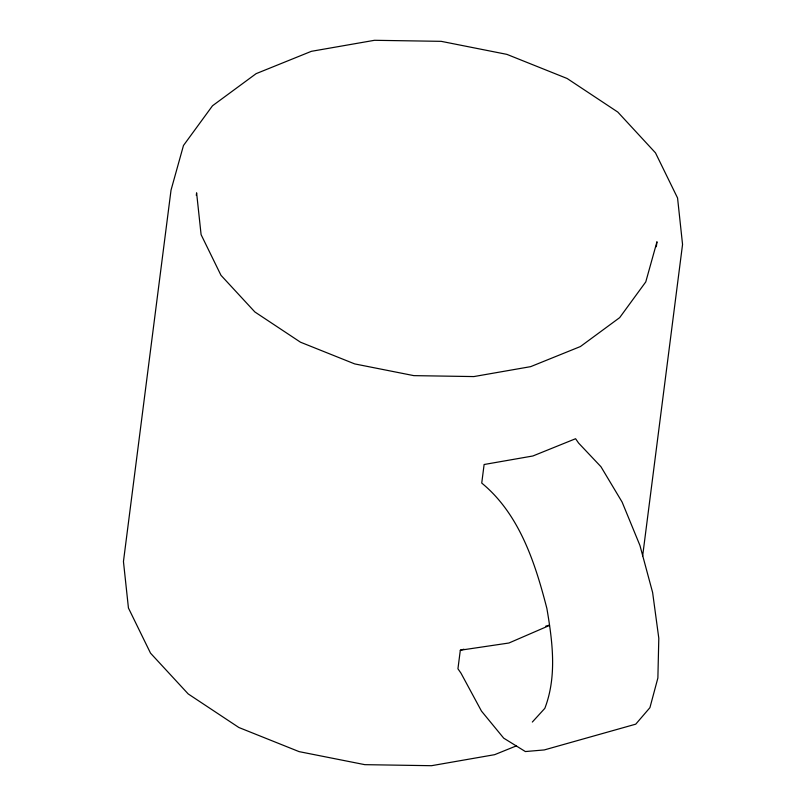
<?xml version="1.0" encoding="UTF-8"?>
<svg xmlns="http://www.w3.org/2000/svg" width="806" height="806" viewBox="0 0 806 806"><rect width="100%" height="100%" fill="white"/><g stroke="black" fill="none" stroke-linecap="round" stroke-linejoin="round"><path stroke-width="1.21" d="M196.291 195.324L196.604 192.825L201.097 234.647L220.965 275.279L254.867 311.962L300.477 342.197L354.7 363.909L413.841 375.636L473.857 376.573L530.66 366.649L580.391 346.55L619.663 317.645L645.777 281.899L656.971 241.75L656.336 246.737M463.934 649.203L460.317 650.22L457.939 668.789L460.982 673.161L481.464 711.083L503.69 738.145L525.381 751.555L544.282 749.933L635.753 724.161L649.918 707.668L657.877 678.017L658.804 638.251L652.618 592.501L639.954 545.491L622.111 502.067L600.944 466.714L578.627 443.099L575.585 438.726L532.887 455.984L484.114 464.508L481.736 483.076C519.437 514.027 535.154 562.84 546.881 608.49C552.503 641.435 557.127 676.294 544.826 708.353L532.333 722.045M642.634 556.059L682.551 244.46L677.564 197.994L655.48 152.848L617.819 112.084L567.132 78.494L506.883 54.365L441.184 41.338L374.498 40.3L311.378 51.322L256.117 73.658L212.492 105.777L183.476 145.493L171.033 190.115L123.449 561.54L128.436 608.006L150.521 653.152L188.181 693.916L238.868 727.506L299.117 751.635L364.816 764.662L431.502 765.7L494.622 754.678L516.495 745.832M549.541 625.426L508.929 643.007L460.317 650.22M545.783 626.141L549.39 625.124"/></g></svg>
